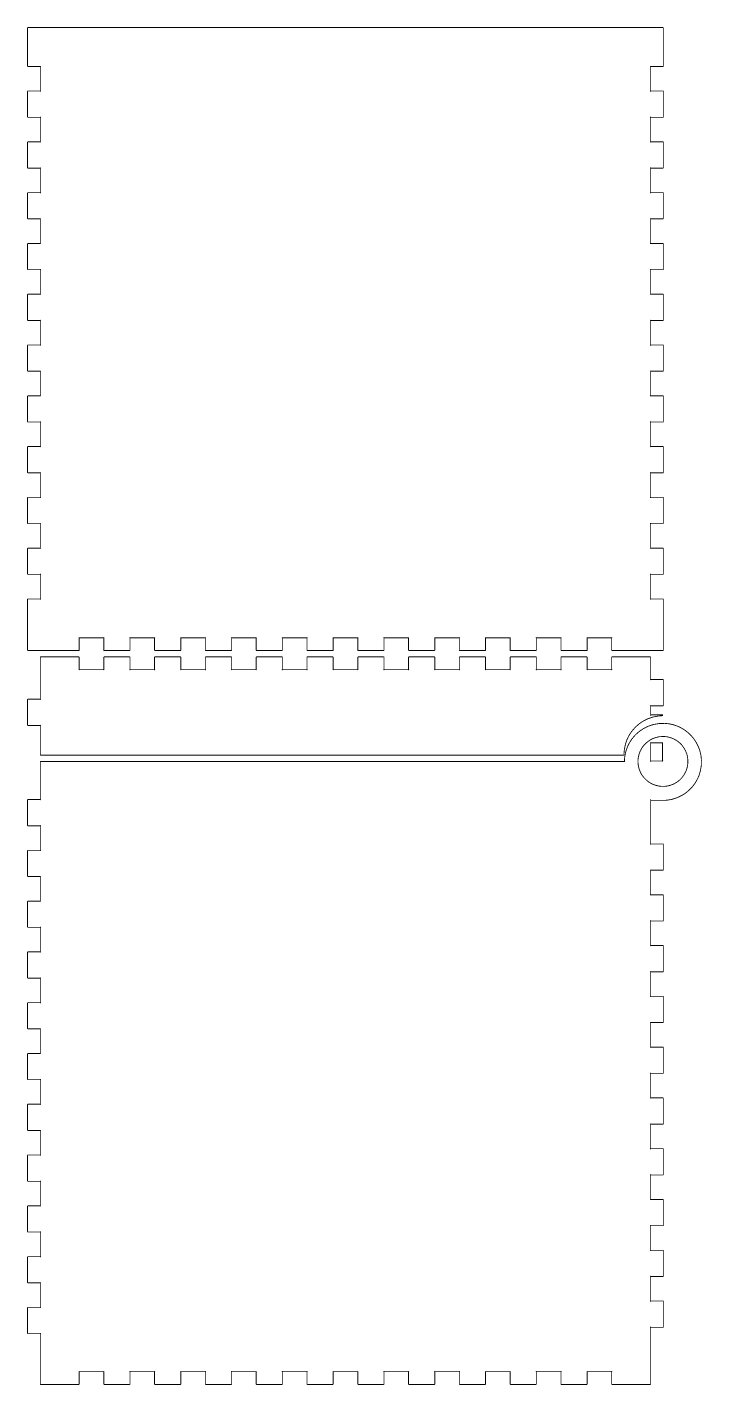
# Model space of a CAD drawing. Extents: x 10 to 178, y 10 to 1017.
# Drawn here: x 18.7 to 178.1, y 195 to 515.8 of the extents above; entities that cross this region are included whole.
import ezdxf

# ---------------------------------------------------------------- set-up
doc = ezdxf.new("R2010")
doc.units = 0
doc.layers.get('0').update_dxf_attribs({"linetype": 'CONTINUOUS'})

msp = doc.modelspace()

# ---------------------------------------------------------------- linework, layer by layer
at = {"color": 0, "const_width": 0.2}
for points in [[(21.9246, 368.501), (30.9246, 368.501), (30.9411, 368.501), (30.9948, 368.529), (31.0251, 368.582), (31.0251, 368.6), (31.0251, 371.5), (31.0251, 371.51), (31.01, 371.542), (30.9866, 371.539), (30.9824, 371.514), (31.0141, 371.5), (31.0251, 371.5), (36.8254, 371.5), (36.8349, 371.5), (36.8667, 371.514), (36.8625, 371.539), (36.8392, 371.542), (36.8254, 371.51), (36.8254, 371.5), (36.8254, 368.6), (36.8254, 368.582), (36.8543, 368.529), (36.908, 368.501), (36.926, 368.501), (42.926, 368.501), (42.9426, 368.501), (42.9962, 368.529), (43.0251, 368.582), (43.0251, 368.6), (43.0251, 371.5), (43.0251, 371.51), (43.01, 371.542), (42.9877, 371.539), (42.9824, 371.514), (43.0142, 371.5), (43.0251, 371.5), (48.8251, 371.5), (48.835, 371.5), (48.8668, 371.514), (48.8625, 371.539), (48.8389, 371.542), (48.8251, 371.51), (48.8251, 371.5), (48.8251, 368.6), (48.8251, 368.582), (48.8541, 368.529), (48.9066, 368.501), (48.9246, 368.501), (54.9243, 368.501), (54.9409, 368.501), (54.9949, 368.529), (55.0252, 368.582), (55.0252, 368.6), (55.0252, 371.5), (55.0252, 371.51), (55.0101, 371.542), (54.9864, 371.539), (54.9822, 371.514), (55.0139, 371.5), (55.0252, 371.5), (60.8252, 371.5), (60.8348, 371.5), (60.8665, 371.514), (60.8623, 371.539), (60.839, 371.542), (60.8252, 371.51), (60.8252, 371.5), (60.8252, 368.6), (60.8252, 368.582), (60.8542, 368.529), (60.9064, 368.501), (60.9244, 368.501), (66.9258, 368.501), (66.9424, 368.501), (66.996, 368.529), (67.025, 368.582), (67.025, 368.6), (67.025, 371.5), (67.025, 371.51), (67.0098, 371.542), (66.9879, 371.539), (66.9823, 371.514), (67.014, 371.5), (67.025, 371.5), (72.8253, 371.5), (72.8349, 371.5), (72.8666, 371.514), (72.8624, 371.539), (72.8391, 371.542), (72.8253, 371.51), (72.8253, 371.5), (72.8253, 368.6), (72.8253, 368.582), (72.8543, 368.529), (72.9079, 368.501), (72.9259, 368.501), (78.9259, 368.501), (78.9421, 368.501), (78.9961, 368.529), (79.025, 368.582), (79.025, 368.6), (79.025, 371.5), (79.025, 371.51), (79.0099, 371.542), (78.9876, 371.539), (78.9824, 371.514), (79.0141, 371.5), (79.025, 371.5), (84.8251, 371.5), (84.8349, 371.5), (84.8663, 371.514), (84.8625, 371.539), (84.8388, 371.542), (84.8251, 371.51), (84.8251, 371.5), (84.8251, 368.6), (84.8251, 368.582), (84.854, 368.529), (84.908, 368.501), (84.9256, 368.501), (90.9257, 368.501), (90.9422, 368.501), (90.9959, 368.529), (91.0248, 368.582), (91.0248, 368.6), (91.0248, 371.5), (91.0248, 371.51), (91.0096, 371.542), (90.9877, 371.539), (90.9821, 371.514), (91.0138, 371.5), (91.0248, 371.5), (96.8252, 371.5), (96.8347, 371.5), (96.8664, 371.514), (96.8622, 371.539), (96.8389, 371.542), (96.8252, 371.51), (96.8252, 371.5), (96.8252, 368.6), (96.8252, 368.582), (96.8541, 368.529), (96.9063, 368.501), (96.9243, 368.501), (102.926, 368.501), (102.942, 368.501), (102.996, 368.529), (103.025, 368.582), (103.025, 368.6), (103.025, 371.5), (103.025, 371.51), (103.01, 371.542), (102.988, 371.539), (102.982, 371.514), (103.014, 371.5), (103.025, 371.5), (108.825, 371.5), (108.835, 371.5), (108.867, 371.514), (108.862, 371.539), (108.839, 371.542), (108.825, 371.51), (108.825, 371.5), (108.825, 368.6), (108.825, 368.582), (108.854, 368.529), (108.908, 368.501), (108.926, 368.501), (114.925, 368.501), (114.942, 368.501), (114.996, 368.529), (115.025, 368.582), (115.025, 368.6), (115.025, 371.5), (115.025, 371.51), (115.01, 371.542), (114.988, 371.539), (114.982, 371.514), (115.014, 371.5), (115.025, 371.5), (120.825, 371.5), (120.835, 371.5), (120.866, 371.514), (120.862, 371.539), (120.839, 371.542), (120.825, 371.51), (120.825, 371.5), (120.825, 368.6), (120.825, 368.582), (120.854, 368.529), (120.908, 368.501), (120.926, 368.501), (126.926, 368.501), (126.942, 368.501), (126.996, 368.529), (127.025, 368.582), (127.025, 368.6), (127.025, 371.5), (127.025, 371.51), (127.01, 371.542), (126.988, 371.539), (126.982, 371.514), (127.014, 371.5), (127.025, 371.5), (132.825, 371.5), (132.835, 371.5), (132.866, 371.514), (132.862, 371.539), (132.839, 371.542), (132.825, 371.51), (132.825, 371.5), (132.825, 368.6), (132.825, 368.582), (132.854, 368.529), (132.908, 368.501), (132.926, 368.501), (138.926, 368.501), (138.942, 368.501), (138.996, 368.529), (139.025, 368.582), (139.025, 368.6), (139.025, 371.5), (139.025, 371.51), (139.01, 371.542), (138.987, 371.539), (138.982, 371.514), (139.014, 371.5), (139.025, 371.5), (144.825, 371.5), (144.835, 371.5), (144.866, 371.514), (144.862, 371.539), (144.839, 371.542), (144.825, 371.51), (144.825, 371.5), (144.825, 368.6), (144.825, 368.582), (144.854, 368.529), (144.908, 368.501), (144.926, 368.501), (150.925, 368.501), (150.942, 368.501), (150.996, 368.529), (151.025, 368.582), (151.025, 368.6), (151.025, 371.5), (151.025, 371.51), (151.01, 371.542), (150.987, 371.539), (150.982, 371.514), (151.014, 371.5), (151.025, 371.5), (156.825, 371.5), (156.834, 371.5), (156.866, 371.514), (156.862, 371.539), (156.839, 371.542), (156.825, 371.51), (156.825, 371.5), (156.825, 368.6), (156.825, 368.582), (156.854, 368.529), (156.907, 368.501), (156.925, 368.501), (165.925, 368.501), (168.926, 368.501), (168.942, 368.501), (168.996, 368.529), (169.025, 368.582), (169.025, 368.6), (169.025, 371.602), (169.025, 380.601), (169.025, 380.619), (168.996, 380.672), (168.942, 380.7), (168.926, 380.7), (166.025, 380.7), (166.014, 380.7), (165.982, 380.686), (165.988, 380.661), (166.009, 380.658), (166.025, 380.69), (166.025, 380.7), (166.025, 386.5), (166.025, 386.51), (166.009, 386.542), (165.988, 386.539), (165.982, 386.514), (166.014, 386.5), (166.025, 386.5), (168.926, 386.5), (168.942, 386.5), (168.996, 386.532), (169.025, 386.584), (169.025, 386.602), (169.025, 392.599), (169.025, 392.617), (168.996, 392.67), (168.942, 392.698), (168.926, 392.698), (166.025, 392.698), (166.014, 392.698), (165.982, 392.688), (165.988, 392.663), (166.009, 392.659), (166.025, 392.691), (166.025, 392.698), (166.025, 398.501), (166.025, 398.512), (166.009, 398.544), (165.988, 398.537), (165.982, 398.515), (166.014, 398.501), (166.025, 398.501), (168.926, 398.501), (168.942, 398.501), (168.996, 398.53), (169.025, 398.582), (169.025, 398.6), (169.025, 404.601), (169.025, 404.618), (168.996, 404.671), (168.942, 404.7), (168.926, 404.7), (166.025, 404.7), (166.014, 404.7), (165.982, 404.686), (165.988, 404.661), (166.009, 404.657), (166.025, 404.689), (166.025, 404.7), (166.025, 410.499), (166.025, 410.51), (166.009, 410.542), (165.988, 410.538), (165.982, 410.513), (166.014, 410.499), (166.025, 410.499), (168.926, 410.499), (168.942, 410.499), (168.996, 410.531), (169.025, 410.584), (169.025, 410.602), (169.025, 416.599), (169.025, 416.616), (168.996, 416.669), (168.942, 416.701), (168.926, 416.701), (166.025, 416.701), (166.014, 416.701), (165.982, 416.687), (165.988, 416.662), (166.009, 416.659), (166.025, 416.691), (166.025, 416.701), (166.025, 422.501), (166.025, 422.511), (166.009, 422.543), (165.988, 422.54), (165.982, 422.515), (166.014, 422.501), (166.025, 422.501), (168.926, 422.501), (168.942, 422.501), (168.996, 422.529), (169.025, 422.585), (169.025, 422.6), (169.025, 428.6), (169.025, 428.618), (168.996, 428.671), (168.942, 428.699), (168.926, 428.699), (166.025, 428.699), (166.014, 428.699), (165.982, 428.689), (165.988, 428.664), (166.009, 428.66), (166.025, 428.692), (166.025, 428.699), (166.025, 434.499), (166.025, 434.509), (166.009, 434.541), (165.988, 434.538), (165.982, 434.516), (166.014, 434.499), (166.025, 434.499), (168.926, 434.499), (168.942, 434.499), (168.996, 434.53), (169.025, 434.583), (169.025, 434.601), (169.025, 440.602), (169.025, 440.619), (168.996, 440.669), (168.942, 440.701), (168.926, 440.701), (166.025, 440.701), (166.014, 440.701), (165.982, 440.686), (165.988, 440.662), (166.009, 440.658), (166.025, 440.69), (166.025, 440.701), (166.025, 446.5), (166.025, 446.511), (166.009, 446.543), (165.988, 446.539), (165.982, 446.514), (166.014, 446.5), (166.025, 446.5), (168.926, 446.5), (168.942, 446.5), (168.996, 446.528), (169.025, 446.585), (169.025, 446.599), (169.025, 452.6), (169.025, 452.617), (168.996, 452.67), (168.942, 452.699), (168.926, 452.699), (166.025, 452.699), (166.014, 452.699), (165.982, 452.684), (165.988, 452.663), (166.009, 452.66), (166.025, 452.688), (166.025, 452.699), (166.025, 458.498), (166.025, 458.509), (166.009, 458.541), (165.988, 458.537), (165.982, 458.516), (166.014, 458.498), (166.025, 458.498), (168.926, 458.498), (168.942, 458.498), (168.996, 458.53), (169.025, 458.583), (169.025, 458.601), (169.025, 464.601), (169.025, 464.619), (168.996, 464.672), (168.942, 464.7), (168.926, 464.7), (166.025, 464.7), (166.014, 464.7), (165.982, 464.686), (165.988, 464.665), (166.009, 464.658), (166.025, 464.689), (166.025, 464.7), (166.025, 470.5), (166.025, 470.51), (166.009, 470.542), (165.988, 470.539), (165.982, 470.514), (166.014, 470.5), (166.025, 470.5), (168.926, 470.5), (168.942, 470.5), (168.996, 470.531), (169.025, 470.584), (169.025, 470.598), (169.025, 476.599), (169.025, 476.617), (168.996, 476.673), (168.942, 476.702), (168.926, 476.702), (166.025, 476.702), (166.014, 476.702), (165.982, 476.687), (165.988, 476.663), (166.009, 476.659), (166.025, 476.691), (166.025, 476.702), (166.025, 482.501), (166.025, 482.512), (166.009, 482.544), (165.988, 482.536), (165.982, 482.515), (166.014, 482.501), (166.025, 482.501), (168.926, 482.501), (168.942, 482.501), (168.996, 482.529), (169.025, 482.582), (169.025, 482.6), (169.025, 488.601), (169.025, 488.618), (168.996, 488.671), (168.942, 488.7), (168.926, 488.7), (166.025, 488.7), (166.014, 488.7), (165.982, 488.685), (165.988, 488.661), (166.009, 488.657), (166.025, 488.689), (166.025, 488.7), (166.025, 494.499), (166.025, 494.51), (166.009, 494.542), (165.988, 494.538), (165.982, 494.513), (166.014, 494.499), (166.025, 494.499), (168.926, 494.499), (168.942, 494.499), (168.996, 494.531), (169.025, 494.584), (169.025, 494.602), (169.025, 500.599), (169.025, 500.616), (168.996, 500.673), (168.942, 500.701), (168.926, 500.701), (166.025, 500.701), (166.014, 500.701), (165.982, 500.687), (165.988, 500.662), (166.009, 500.659), (166.025, 500.69), (166.025, 500.701), (166.025, 506.501), (166.025, 506.511), (166.009, 506.543), (165.988, 506.539), (165.982, 506.515), (166.014, 506.501), (166.025, 506.501), (168.926, 506.501), (168.942, 506.501), (168.996, 506.529), (169.025, 506.582), (169.025, 506.599), (169.025, 515.599), (169.025, 515.616), (168.996, 515.673), (168.942, 515.701), (168.926, 515.701), (165.925, 515.701), (21.9246, 515.701), (18.9246, 515.701), (18.9067, 515.701), (18.8543, 515.673), (18.8254, 515.616), (18.8254, 515.599), (18.8254, 506.599), (18.8254, 506.582), (18.8543, 506.529), (18.9067, 506.501), (18.9246, 506.501), (21.8254, 506.501), (21.835, 506.501), (21.8667, 506.515), (21.8626, 506.539), (21.8392, 506.543), (21.8254, 506.511), (21.8254, 506.501), (21.8254, 500.701), (21.8254, 500.69), (21.8392, 500.659), (21.8626, 500.662), (21.8667, 500.687), (21.835, 500.701), (21.8254, 500.701), (18.9246, 500.701), (18.9067, 500.701), (18.8543, 500.673), (18.8254, 500.616), (18.8254, 500.599), (18.8254, 494.602), (18.8254, 494.584), (18.8543, 494.531), (18.9067, 494.499), (18.9246, 494.499), (21.8254, 494.499), (21.835, 494.499), (21.8667, 494.513), (21.8626, 494.538), (21.8392, 494.542), (21.8254, 494.51), (21.8254, 494.499), (21.8254, 488.7), (21.8254, 488.689), (21.8392, 488.657), (21.8626, 488.661), (21.8667, 488.685), (21.835, 488.7), (21.8254, 488.7), (18.9246, 488.7), (18.9067, 488.7), (18.8543, 488.671), (18.8254, 488.618), (18.8254, 488.601), (18.8254, 482.6), (18.8254, 482.582), (18.8543, 482.529), (18.9067, 482.501), (18.9246, 482.501), (21.8254, 482.501), (21.835, 482.501), (21.8667, 482.515), (21.8626, 482.536), (21.8392, 482.544), (21.8254, 482.512), (21.8254, 482.501), (21.8254, 476.702), (21.8254, 476.691), (21.8392, 476.659), (21.8626, 476.663), (21.8667, 476.687), (21.835, 476.702), (21.8254, 476.702), (18.9246, 476.702), (18.9067, 476.702), (18.8543, 476.673), (18.8254, 476.617), (18.8254, 476.599), (18.8254, 470.598), (18.8254, 470.584), (18.8543, 470.531), (18.9067, 470.5), (18.9246, 470.5), (21.8254, 470.5), (21.835, 470.5), (21.8667, 470.514), (21.8626, 470.539), (21.8392, 470.542), (21.8254, 470.51), (21.8254, 470.5), (21.8254, 464.7), (21.8254, 464.689), (21.8392, 464.658), (21.8626, 464.665), (21.8667, 464.686), (21.835, 464.7), (21.8254, 464.7), (18.9246, 464.7), (18.9067, 464.7), (18.8543, 464.672), (18.8254, 464.619), (18.8254, 464.601), (18.8254, 458.601), (18.8254, 458.583), (18.8543, 458.53), (18.9067, 458.498), (18.9246, 458.498), (21.8254, 458.498), (21.835, 458.498), (21.8667, 458.516), (21.8626, 458.537), (21.8392, 458.541), (21.8254, 458.509), (21.8254, 458.498), (21.8254, 452.699), (21.8254, 452.688), (21.8392, 452.66), (21.8626, 452.663), (21.8667, 452.684), (21.835, 452.699), (21.8254, 452.699), (18.9246, 452.699), (18.9067, 452.699), (18.8543, 452.67), (18.8254, 452.617), (18.8254, 452.6), (18.8254, 446.599), (18.8254, 446.585), (18.8543, 446.528), (18.9067, 446.5), (18.9246, 446.5), (21.8254, 446.5), (21.835, 446.5), (21.8667, 446.514), (21.8626, 446.539), (21.8392, 446.543), (21.8254, 446.511), (21.8254, 446.5), (21.8254, 440.701), (21.8254, 440.69), (21.8392, 440.658), (21.8626, 440.662), (21.8667, 440.686), (21.835, 440.701), (21.8254, 440.701), (18.9246, 440.701), (18.9067, 440.701), (18.8543, 440.669), (18.8254, 440.619), (18.8254, 440.602), (18.8254, 434.601), (18.8254, 434.583), (18.8543, 434.53), (18.9067, 434.499), (18.9246, 434.499), (21.8254, 434.499), (21.835, 434.499), (21.8667, 434.516), (21.8626, 434.538), (21.8392, 434.541), (21.8254, 434.509), (21.8254, 434.499), (21.8254, 428.699), (21.8254, 428.692), (21.8392, 428.66), (21.8626, 428.664), (21.8667, 428.689), (21.835, 428.699), (21.8254, 428.699), (18.9246, 428.699), (18.9067, 428.699), (18.8543, 428.671), (18.8254, 428.618), (18.8254, 428.6), (18.8254, 422.6), (18.8254, 422.585), (18.8543, 422.529), (18.9067, 422.501), (18.9246, 422.501), (21.8254, 422.501), (21.835, 422.501), (21.8667, 422.515), (21.8626, 422.54), (21.8392, 422.543), (21.8254, 422.511), (21.8254, 422.501), (21.8254, 416.701), (21.8254, 416.691), (21.8392, 416.659), (21.8626, 416.662), (21.8667, 416.687), (21.835, 416.701), (21.8254, 416.701), (18.9246, 416.701), (18.9067, 416.701), (18.8543, 416.669), (18.8254, 416.616), (18.8254, 416.599), (18.8254, 410.602), (18.8254, 410.584), (18.8543, 410.531), (18.9067, 410.499), (18.9246, 410.499), (21.8254, 410.499), (21.835, 410.499), (21.8667, 410.513), (21.8626, 410.538), (21.8392, 410.542), (21.8254, 410.51), (21.8254, 410.499), (21.8254, 404.7), (21.8254, 404.689), (21.8392, 404.657), (21.8626, 404.661), (21.8667, 404.686), (21.835, 404.7), (21.8254, 404.7), (18.9246, 404.7), (18.9067, 404.7), (18.8543, 404.671), (18.8254, 404.618), (18.8254, 404.601), (18.8254, 398.6), (18.8254, 398.582), (18.8543, 398.53), (18.9067, 398.501), (18.9246, 398.501), (21.8254, 398.501), (21.835, 398.501), (21.8667, 398.515), (21.8626, 398.537), (21.8392, 398.544), (21.8254, 398.512), (21.8254, 398.501), (21.8254, 392.698), (21.8254, 392.691), (21.8392, 392.659), (21.8626, 392.663), (21.8667, 392.688), (21.835, 392.698), (21.8254, 392.698), (18.9246, 392.698), (18.9067, 392.698), (18.8543, 392.67), (18.8254, 392.617), (18.8254, 392.599), (18.8254, 386.602), (18.8254, 386.584), (18.8543, 386.532), (18.9067, 386.5), (18.9246, 386.5), (21.8254, 386.5), (21.835, 386.5), (21.8667, 386.514), (21.8626, 386.539), (21.8392, 386.542), (21.8254, 386.51), (21.8254, 386.5), (21.8254, 380.7), (21.8254, 380.69), (21.8392, 380.658), (21.8626, 380.661), (21.8667, 380.686), (21.835, 380.7), (21.8254, 380.7), (18.9246, 380.7), (18.9067, 380.7), (18.8543, 380.672), (18.8254, 380.619), (18.8254, 380.601), (18.8254, 371.602), (18.8254, 368.6), (18.8254, 368.582), (18.8543, 368.529), (18.9067, 368.501), (18.9246, 368.501), (21.9246, 368.501)], [(21.9246, 343.8), (159.625, 343.8), (159.641, 343.8), (159.695, 343.83), (159.726, 343.884), (159.726, 343.9), (159.726, 344.202), (159.804, 345.103), (160.038, 346.282), (160.424, 347.419), (160.807, 348.24), (160.958, 348.5), (161.108, 348.761), (161.627, 349.504), (162.42, 350.406), (163.322, 351.198), (164.065, 351.718), (164.326, 351.867), (164.586, 352.017), (165.406, 352.402), (166.544, 352.788), (167.721, 353.021), (168.624, 353.099), (168.926, 353.099), (168.912, 353.099), (168.877, 353.113), (168.874, 353.113), (168.87, 353.116), (168.84, 353.148), (168.839, 353.148), (168.836, 353.155), (168.825, 353.187), (168.825, 353.201), (168.825, 353.212), (168.836, 353.247), (168.839, 353.251), (168.84, 353.254), (168.87, 353.286), (168.874, 353.286), (168.877, 353.289), (168.913, 353.3), (168.926, 353.3), (165.925, 353.3), (165.938, 353.3), (165.971, 353.289), (165.975, 353.286), (165.978, 353.286), (166.009, 353.254), (166.012, 353.251), (166.014, 353.247), (166.025, 353.212), (166.025, 353.201), (166.025, 353.187), (166.014, 353.155), (166.012, 353.148), (166.009, 353.148), (165.978, 353.116), (165.975, 353.113), (165.971, 353.113), (165.936, 353.099), (165.925, 353.099), (165.942, 353.099), (165.996, 353.131), (166.025, 353.183), (166.025, 353.201), (166.025, 355.448), (166.025, 355.462), (166.009, 355.494), (165.988, 355.487), (165.982, 355.466), (166.014, 355.448), (166.025, 355.448), (168.926, 355.448), (168.942, 355.448), (168.996, 355.48), (169.025, 355.533), (169.025, 355.551), (169.025, 361.551), (169.025, 361.569), (168.996, 361.622), (168.942, 361.65), (168.926, 361.65), (166.025, 361.65), (166.014, 361.65), (165.982, 361.636), (165.988, 361.611), (166.009, 361.608), (166.025, 361.64), (166.025, 361.65), (166.025, 363.901), (166.025, 366.899), (166.025, 366.917), (165.996, 366.97), (165.942, 367.002), (165.925, 367.002), (156.925, 367.002), (156.907, 367.002), (156.854, 366.97), (156.825, 366.917), (156.825, 366.899), (156.825, 364), (156.825, 363.993), (156.839, 363.961), (156.862, 363.964), (156.866, 363.986), (156.834, 364), (156.825, 364), (151.025, 364), (151.014, 364), (150.982, 363.986), (150.987, 363.964), (151.01, 363.961), (151.025, 363.993), (151.025, 364), (151.025, 366.899), (151.025, 366.917), (150.996, 366.97), (150.942, 367.002), (150.925, 367.002), (144.926, 367.002), (144.908, 367.002), (144.854, 366.97), (144.825, 366.917), (144.825, 366.899), (144.825, 364), (144.825, 363.993), (144.839, 363.961), (144.862, 363.964), (144.866, 363.986), (144.835, 364), (144.825, 364), (139.025, 364), (139.014, 364), (138.982, 363.986), (138.987, 363.964), (139.01, 363.961), (139.025, 363.993), (139.025, 364), (139.025, 366.899), (139.025, 366.917), (138.996, 366.97), (138.942, 367.002), (138.926, 367.002), (132.926, 367.002), (132.908, 367.002), (132.854, 366.97), (132.825, 366.917), (132.825, 366.899), (132.825, 364), (132.825, 363.993), (132.839, 363.961), (132.862, 363.964), (132.866, 363.986), (132.835, 364), (132.825, 364), (127.025, 364), (127.014, 364), (126.982, 363.986), (126.988, 363.964), (127.01, 363.961), (127.025, 363.993), (127.025, 364), (127.025, 366.899), (127.025, 366.917), (126.996, 366.97), (126.942, 367.002), (126.926, 367.002), (120.926, 367.002), (120.908, 367.002), (120.854, 366.97), (120.825, 366.917), (120.825, 366.899), (120.825, 364), (120.825, 363.993), (120.839, 363.961), (120.862, 363.964), (120.866, 363.986), (120.835, 364), (120.825, 364), (115.025, 364), (115.014, 364), (114.982, 363.986), (114.988, 363.964), (115.01, 363.961), (115.025, 363.993), (115.025, 364), (115.025, 366.899), (115.025, 366.917), (114.996, 366.97), (114.942, 367.002), (114.925, 367.002), (108.926, 367.002), (108.908, 367.002), (108.854, 366.97), (108.825, 366.917), (108.825, 366.899), (108.825, 364), (108.825, 363.993), (108.839, 363.961), (108.862, 363.964), (108.867, 363.986), (108.835, 364), (108.825, 364), (103.025, 364), (103.014, 364), (102.982, 363.986), (102.988, 363.964), (103.01, 363.961), (103.025, 363.993), (103.025, 364), (103.025, 366.899), (103.025, 366.917), (102.996, 366.97), (102.942, 367.002), (102.926, 367.002), (96.9243, 367.002), (96.9063, 367.002), (96.8541, 366.97), (96.8252, 366.917), (96.8252, 366.899), (96.8252, 364), (96.8252, 363.993), (96.8389, 363.961), (96.8622, 363.964), (96.8664, 363.986), (96.8347, 364), (96.8252, 364), (91.0248, 364), (91.0138, 364), (90.9821, 363.986), (90.9877, 363.964), (91.0096, 363.961), (91.0248, 363.993), (91.0248, 364), (91.0248, 366.899), (91.0248, 366.917), (90.9959, 366.97), (90.9422, 367.002), (90.9257, 367.002), (84.9256, 367.002), (84.908, 367.002), (84.854, 366.97), (84.8251, 366.917), (84.8251, 366.899), (84.8251, 364), (84.8251, 363.993), (84.8388, 363.961), (84.8625, 363.964), (84.8663, 363.986), (84.8349, 364), (84.8251, 364), (79.025, 364), (79.0141, 364), (78.9824, 363.986), (78.9876, 363.964), (79.0099, 363.961), (79.025, 363.993), (79.025, 364), (79.025, 366.899), (79.025, 366.917), (78.9961, 366.97), (78.9421, 367.002), (78.9259, 367.002), (72.9259, 367.002), (72.9079, 367.002), (72.8543, 366.97), (72.8253, 366.917), (72.8253, 366.899), (72.8253, 364), (72.8253, 363.993), (72.8391, 363.961), (72.8624, 363.964), (72.8666, 363.986), (72.8349, 364), (72.8253, 364), (67.025, 364), (67.014, 364), (66.9823, 363.986), (66.9879, 363.964), (67.0098, 363.961), (67.025, 363.993), (67.025, 364), (67.025, 366.899), (67.025, 366.917), (66.996, 366.97), (66.9424, 367.002), (66.9258, 367.002), (60.9244, 367.002), (60.9064, 367.002), (60.8542, 366.97), (60.8252, 366.917), (60.8252, 366.899), (60.8252, 364), (60.8252, 363.993), (60.839, 363.961), (60.8623, 363.964), (60.8665, 363.986), (60.8348, 364), (60.8252, 364), (55.0252, 364), (55.0139, 364), (54.9822, 363.986), (54.9864, 363.964), (55.0101, 363.961), (55.0252, 363.993), (55.0252, 364), (55.0252, 366.899), (55.0252, 366.917), (54.9949, 366.97), (54.9409, 367.002), (54.9243, 367.002), (48.9246, 367.002), (48.9066, 367.002), (48.8541, 366.97), (48.8251, 366.917), (48.8251, 366.899), (48.8251, 364), (48.8251, 363.993), (48.8389, 363.961), (48.8625, 363.964), (48.8668, 363.986), (48.835, 364), (48.8251, 364), (43.0251, 364), (43.0142, 364), (42.9824, 363.986), (42.9877, 363.964), (43.01, 363.961), (43.0251, 363.993), (43.0251, 364), (43.0251, 366.899), (43.0251, 366.917), (42.9962, 366.97), (42.9426, 367.002), (42.926, 367.002), (36.926, 367.002), (36.908, 367.002), (36.8543, 366.97), (36.8254, 366.917), (36.8254, 366.899), (36.8254, 364), (36.8254, 363.993), (36.8392, 363.961), (36.8625, 363.964), (36.8667, 363.986), (36.8349, 364), (36.8254, 364), (31.0251, 364), (31.0141, 364), (30.9824, 363.986), (30.9866, 363.964), (31.01, 363.961), (31.0251, 363.993), (31.0251, 364), (31.0251, 366.899), (31.0251, 366.917), (30.9948, 366.97), (30.9411, 367.002), (30.9246, 367.002), (21.9246, 367.002), (21.9067, 367.002), (21.8543, 366.97), (21.8254, 366.917), (21.8254, 366.899), (21.8254, 363.901), (21.8254, 357.001), (21.8254, 356.99), (21.8392, 356.958), (21.8626, 356.962), (21.8667, 356.986), (21.835, 357.001), (21.8254, 357.001), (18.9246, 357.001), (18.9067, 357.001), (18.8543, 356.972), (18.8254, 356.916), (18.8254, 356.898), (18.8254, 350.9), (18.8254, 350.883), (18.8543, 350.829), (18.9067, 350.8), (18.9246, 350.8), (21.8254, 350.8), (21.835, 350.8), (21.8667, 350.816), (21.8626, 350.838), (21.8392, 350.843), (21.8254, 350.811), (21.8254, 350.8), (21.8254, 343.9), (21.8254, 343.884), (21.8543, 343.83), (21.9067, 343.8), (21.9246, 343.8)], [(21.9246, 195.1), (30.9246, 195.1), (30.9411, 195.1), (30.9948, 195.13), (31.0251, 195.184), (31.0251, 195.2), (31.0251, 198.1), (31.0251, 198.111), (31.01, 198.143), (30.9866, 198.138), (30.9824, 198.115), (31.0141, 198.1), (31.0251, 198.1), (36.8254, 198.1), (36.8349, 198.1), (36.8667, 198.115), (36.8625, 198.138), (36.8392, 198.143), (36.8254, 198.111), (36.8254, 198.1), (36.8254, 195.2), (36.8254, 195.184), (36.8543, 195.13), (36.908, 195.1), (36.926, 195.1), (42.926, 195.1), (42.9426, 195.1), (42.9962, 195.13), (43.0251, 195.184), (43.0251, 195.2), (43.0251, 198.1), (43.0251, 198.111), (43.01, 198.143), (42.9877, 198.138), (42.9824, 198.115), (43.0142, 198.1), (43.0251, 198.1), (48.8251, 198.1), (48.835, 198.1), (48.8668, 198.115), (48.8625, 198.138), (48.8389, 198.143), (48.8251, 198.111), (48.8251, 198.1), (48.8251, 195.2), (48.8251, 195.184), (48.8541, 195.13), (48.9066, 195.1), (48.9246, 195.1), (54.9243, 195.1), (54.9409, 195.1), (54.9949, 195.13), (55.0252, 195.184), (55.0252, 195.2), (55.0252, 198.1), (55.0252, 198.111), (55.0101, 198.143), (54.9864, 198.138), (54.9822, 198.115), (55.0139, 198.1), (55.0252, 198.1), (60.8252, 198.1), (60.8348, 198.1), (60.8665, 198.115), (60.8623, 198.138), (60.839, 198.143), (60.8252, 198.111), (60.8252, 198.1), (60.8252, 195.2), (60.8252, 195.184), (60.8542, 195.13), (60.9064, 195.1), (60.9244, 195.1), (66.9258, 195.1), (66.9424, 195.1), (66.996, 195.13), (67.025, 195.184), (67.025, 195.2), (67.025, 198.1), (67.025, 198.111), (67.0098, 198.143), (66.9879, 198.138), (66.9823, 198.115), (67.014, 198.1), (67.025, 198.1), (72.8253, 198.1), (72.8349, 198.1), (72.8666, 198.115), (72.8624, 198.138), (72.8391, 198.143), (72.8253, 198.111), (72.8253, 198.1), (72.8253, 195.2), (72.8253, 195.184), (72.8543, 195.13), (72.9079, 195.1), (72.9259, 195.1), (78.9259, 195.1), (78.9421, 195.1), (78.9961, 195.13), (79.025, 195.184), (79.025, 195.2), (79.025, 198.1), (79.025, 198.111), (79.0099, 198.143), (78.9876, 198.138), (78.9824, 198.115), (79.0141, 198.1), (79.025, 198.1), (84.8251, 198.1), (84.8349, 198.1), (84.8663, 198.115), (84.8625, 198.138), (84.8388, 198.143), (84.8251, 198.111), (84.8251, 198.1), (84.8251, 195.2), (84.8251, 195.184), (84.854, 195.13), (84.908, 195.1), (84.9256, 195.1), (90.9257, 195.1), (90.9422, 195.1), (90.9959, 195.13), (91.0248, 195.184), (91.0248, 195.2), (91.0248, 198.1), (91.0248, 198.111), (91.0096, 198.143), (90.9877, 198.138), (90.9821, 198.115), (91.0138, 198.1), (91.0248, 198.1), (96.8252, 198.1), (96.8347, 198.1), (96.8664, 198.115), (96.8622, 198.138), (96.8389, 198.143), (96.8252, 198.111), (96.8252, 198.1), (96.8252, 195.2), (96.8252, 195.184), (96.8541, 195.13), (96.9063, 195.1), (96.9243, 195.1), (102.926, 195.1), (102.942, 195.1), (102.996, 195.13), (103.025, 195.184), (103.025, 195.2), (103.025, 198.1), (103.025, 198.111), (103.01, 198.143), (102.988, 198.138), (102.982, 198.115), (103.014, 198.1), (103.025, 198.1), (108.825, 198.1), (108.835, 198.1), (108.867, 198.115), (108.862, 198.138), (108.839, 198.143), (108.825, 198.111), (108.825, 198.1), (108.825, 195.2), (108.825, 195.184), (108.854, 195.13), (108.908, 195.1), (108.926, 195.1), (114.925, 195.1), (114.942, 195.1), (114.996, 195.13), (115.025, 195.184), (115.025, 195.2), (115.025, 198.1), (115.025, 198.111), (115.01, 198.143), (114.988, 198.138), (114.982, 198.115), (115.014, 198.1), (115.025, 198.1), (120.825, 198.1), (120.835, 198.1), (120.866, 198.115), (120.862, 198.138), (120.839, 198.143), (120.825, 198.111), (120.825, 198.1), (120.825, 195.2), (120.825, 195.184), (120.854, 195.13), (120.908, 195.1), (120.926, 195.1), (126.926, 195.1), (126.942, 195.1), (126.996, 195.13), (127.025, 195.184), (127.025, 195.2), (127.025, 198.1), (127.025, 198.111), (127.01, 198.143), (126.988, 198.138), (126.982, 198.115), (127.014, 198.1), (127.025, 198.1), (132.825, 198.1), (132.835, 198.1), (132.866, 198.115), (132.862, 198.138), (132.839, 198.143), (132.825, 198.111), (132.825, 198.1), (132.825, 195.2), (132.825, 195.184), (132.854, 195.13), (132.908, 195.1), (132.926, 195.1), (138.926, 195.1), (138.942, 195.1), (138.996, 195.13), (139.025, 195.184), (139.025, 195.2), (139.025, 198.1), (139.025, 198.111), (139.01, 198.143), (138.987, 198.138), (138.982, 198.115), (139.014, 198.1), (139.025, 198.1), (144.825, 198.1), (144.835, 198.1), (144.866, 198.115), (144.862, 198.138), (144.839, 198.143), (144.825, 198.111), (144.825, 198.1), (144.825, 195.2), (144.825, 195.184), (144.854, 195.13), (144.908, 195.1), (144.926, 195.1), (150.925, 195.1), (150.942, 195.1), (150.996, 195.13), (151.025, 195.184), (151.025, 195.2), (151.025, 198.1), (151.025, 198.111), (151.01, 198.143), (150.987, 198.138), (150.982, 198.115), (151.014, 198.1), (151.025, 198.1), (156.825, 198.1), (156.834, 198.1), (156.866, 198.115), (156.862, 198.138), (156.839, 198.143), (156.825, 198.111), (156.825, 198.1), (156.825, 195.2), (156.825, 195.184), (156.854, 195.13), (156.907, 195.1), (156.925, 195.1), (165.925, 195.1), (165.942, 195.1), (165.996, 195.13), (166.025, 195.184), (166.025, 195.2), (166.025, 198.2), (166.025, 208.601), (166.025, 208.612), (166.009, 208.643), (165.988, 208.638), (165.982, 208.616), (166.014, 208.601), (166.025, 208.601), (168.926, 208.601), (168.942, 208.601), (168.996, 208.63), (169.025, 208.683), (169.025, 208.7), (169.025, 214.7), (169.025, 214.717), (168.996, 214.771), (168.942, 214.8), (168.926, 214.8), (166.025, 214.8), (166.014, 214.8), (165.982, 214.787), (165.988, 214.763), (166.009, 214.759), (166.025, 214.791), (166.025, 214.8), (166.025, 220.6), (166.025, 220.611), (166.009, 220.643), (165.988, 220.638), (165.982, 220.616), (166.014, 220.6), (166.025, 220.6), (168.926, 220.6), (168.942, 220.6), (168.996, 220.629), (169.025, 220.683), (169.025, 220.7), (169.025, 226.7), (169.025, 226.718), (168.996, 226.771), (168.942, 226.8), (168.926, 226.8), (166.025, 226.8), (166.014, 226.8), (165.982, 226.786), (165.988, 226.763), (166.009, 226.759), (166.025, 226.791), (166.025, 226.8), (166.025, 232.601), (166.025, 232.611), (166.009, 232.643), (165.988, 232.638), (165.982, 232.616), (166.014, 232.601), (166.025, 232.601), (168.926, 232.601), (168.942, 232.601), (168.996, 232.629), (169.025, 232.683), (169.025, 232.7), (169.025, 238.7), (169.025, 238.718), (168.996, 238.771), (168.942, 238.8), (168.926, 238.8), (166.025, 238.8), (166.014, 238.8), (165.982, 238.786), (165.988, 238.763), (166.009, 238.759), (166.025, 238.791), (166.025, 238.8), (166.025, 244.6), (166.025, 244.612), (166.009, 244.643), (165.988, 244.638), (165.982, 244.615), (166.014, 244.6), (166.025, 244.6), (168.926, 244.6), (168.942, 244.6), (168.996, 244.63), (169.025, 244.683), (169.025, 244.7), (169.025, 250.7), (169.025, 250.717), (168.996, 250.771), (168.942, 250.8), (168.926, 250.8), (166.025, 250.8), (166.014, 250.8), (165.982, 250.787), (165.988, 250.763), (166.009, 250.759), (166.025, 250.79), (166.025, 250.8), (166.025, 256.6), (166.025, 256.611), (166.009, 256.643), (165.988, 256.638), (165.982, 256.615), (166.014, 256.6), (166.025, 256.6), (168.926, 256.6), (168.942, 256.6), (168.996, 256.629), (169.025, 256.683), (169.025, 256.699), (169.025, 262.699), (169.025, 262.717), (168.996, 262.771), (168.942, 262.8), (168.926, 262.8), (166.025, 262.8), (166.014, 262.8), (165.982, 262.786), (165.988, 262.763), (166.009, 262.759), (166.025, 262.791), (166.025, 262.8), (166.025, 268.6), (166.025, 268.611), (166.009, 268.643), (165.988, 268.637), (165.982, 268.616), (166.014, 268.6), (166.025, 268.6), (168.926, 268.6), (168.942, 268.6), (168.996, 268.629), (169.025, 268.683), (169.025, 268.7), (169.025, 274.7), (169.025, 274.718), (168.996, 274.771), (168.942, 274.8), (168.926, 274.8), (166.025, 274.8), (166.014, 274.8), (165.982, 274.786), (165.988, 274.763), (166.009, 274.759), (166.025, 274.791), (166.025, 274.8), (166.025, 280.6), (166.025, 280.611), (166.009, 280.643), (165.988, 280.638), (165.982, 280.615), (166.014, 280.6), (166.025, 280.6), (168.926, 280.6), (168.942, 280.6), (168.996, 280.629), (169.025, 280.683), (169.025, 280.7), (169.025, 286.699), (169.025, 286.717), (168.996, 286.771), (168.942, 286.8), (168.926, 286.8), (166.025, 286.8), (166.014, 286.8), (165.982, 286.786), (165.988, 286.763), (166.009, 286.759), (166.025, 286.79), (166.025, 286.8), (166.025, 292.6), (166.025, 292.611), (166.009, 292.643), (165.988, 292.637), (165.982, 292.615), (166.014, 292.6), (166.025, 292.6), (168.926, 292.6), (168.942, 292.6), (168.996, 292.629), (169.025, 292.683), (169.025, 292.699), (169.025, 298.699), (169.025, 298.717), (168.996, 298.771), (168.942, 298.8), (168.926, 298.8), (166.025, 298.8), (166.014, 298.8), (165.982, 298.786), (165.988, 298.763), (166.009, 298.759), (166.025, 298.79), (166.025, 298.8), (166.025, 304.6), (166.025, 304.611), (166.009, 304.643), (165.988, 304.639), (165.982, 304.615), (166.014, 304.6), (166.025, 304.6), (168.926, 304.6), (168.942, 304.6), (168.996, 304.631), (169.025, 304.684), (169.025, 304.701), (169.025, 310.7), (169.025, 310.717), (168.996, 310.771), (168.942, 310.8), (168.926, 310.8), (166.025, 310.8), (166.014, 310.8), (165.982, 310.786), (165.988, 310.763), (166.009, 310.759), (166.025, 310.79), (166.025, 310.8), (166.025, 316.6), (166.025, 316.611), (166.009, 316.643), (165.988, 316.637), (165.982, 316.615), (166.014, 316.6), (166.025, 316.6), (168.926, 316.6), (168.942, 316.6), (168.996, 316.629), (169.025, 316.683), (169.025, 316.699), (169.025, 322.699), (169.025, 322.717), (168.996, 322.771), (168.942, 322.8), (168.926, 322.8), (166.025, 322.8), (166.014, 322.8), (165.982, 322.786), (165.988, 322.763), (166.009, 322.759), (166.025, 322.79), (166.025, 322.8), (166.025, 333.2), (166.025, 333.218), (165.996, 333.27), (165.942, 333.299), (165.925, 333.299), (165.938, 333.299), (165.971, 333.29), (165.975, 333.287), (165.978, 333.285), (166.009, 333.254), (166.012, 333.25), (166.014, 333.247), (166.025, 333.212), (166.025, 333.2), (166.025, 333.188), (166.014, 333.155), (166.012, 333.15), (166.009, 333.147), (165.978, 333.116), (165.975, 333.113), (165.971, 333.112), (165.936, 333.099), (165.925, 333.099), (168.926, 333.099), (169.093, 333.099), (169.598, 333.126), (170.264, 333.199), (170.921, 333.321), (171.567, 333.492), (172.198, 333.71), (172.813, 333.973), (173.408, 334.282), (173.841, 334.541), (173.982, 334.633), (174.121, 334.727), (174.526, 335.029), (175.038, 335.46), (175.516, 335.927), (175.959, 336.427), (176.363, 336.959), (176.728, 337.519), (177.052, 338.106), (177.268, 338.563), (177.333, 338.718), (177.461, 339.028), (177.753, 339.994), (177.981, 341.308), (178.013, 342.644), (177.916, 343.648), (177.851, 343.975), (177.818, 344.14), (177.694, 344.631), (177.491, 345.269), (177.243, 345.89), (176.95, 346.49), (176.614, 347.067), (176.236, 347.618), (175.817, 348.142), (175.478, 348.517), (175.359, 348.635), (175.24, 348.755), (174.866, 349.094), (174.342, 349.512), (173.791, 349.891), (173.214, 350.226), (172.615, 350.519), (171.993, 350.767), (171.355, 350.97), (170.864, 351.094), (170.7, 351.125), (170.371, 351.192), (169.368, 351.291), (168.033, 351.258), (166.716, 351.029), (165.752, 350.736), (165.443, 350.607), (165.287, 350.544), (164.83, 350.328), (164.243, 350.004), (163.683, 349.64), (163.152, 349.235), (162.651, 348.792), (162.184, 348.314), (161.753, 347.802), (161.451, 347.396), (161.359, 347.256), (161.265, 347.117), (161.006, 346.684), (160.697, 346.089), (160.434, 345.474), (160.216, 344.842), (160.045, 344.197), (159.923, 343.54), (159.85, 342.874), (159.825, 342.369), (159.825, 342.2), (159.825, 342.218), (159.854, 342.272), (159.907, 342.301), (159.925, 342.301), (21.9246, 342.301), (21.9067, 342.301), (21.8543, 342.272), (21.8254, 342.218), (21.8254, 342.2), (21.8254, 333.299), (21.8254, 333.29), (21.8392, 333.258), (21.8626, 333.262), (21.8667, 333.285), (21.835, 333.299), (21.8254, 333.299), (18.9246, 333.299), (18.9067, 333.299), (18.8543, 333.27), (18.8254, 333.218), (18.8254, 333.2), (18.8254, 327.2), (18.8254, 327.183), (18.8543, 327.13), (18.9067, 327.101), (18.9246, 327.101), (21.8254, 327.101), (21.835, 327.101), (21.8667, 327.116), (21.8626, 327.138), (21.8392, 327.144), (21.8254, 327.112), (21.8254, 327.101), (21.8254, 321.3), (21.8254, 321.291), (21.8392, 321.259), (21.8626, 321.263), (21.8667, 321.287), (21.835, 321.3), (21.8254, 321.3), (18.9246, 321.3), (18.9067, 321.3), (18.8543, 321.272), (18.8254, 321.218), (18.8254, 321.2), (18.8254, 315.2), (18.8254, 315.184), (18.8543, 315.13), (18.9067, 315.099), (18.9246, 315.099), (21.8254, 315.099), (21.835, 315.099), (21.8667, 315.115), (21.8626, 315.138), (21.8392, 315.142), (21.8254, 315.111), (21.8254, 315.099), (21.8254, 309.301), (21.8254, 309.291), (21.8392, 309.259), (21.8626, 309.263), (21.8667, 309.287), (21.835, 309.301), (21.8254, 309.301), (18.9246, 309.301), (18.9067, 309.301), (18.8543, 309.272), (18.8254, 309.218), (18.8254, 309.2), (18.8254, 303.2), (18.8254, 303.184), (18.8543, 303.13), (18.9067, 303.1), (18.9246, 303.1), (21.8254, 303.1), (21.835, 303.1), (21.8667, 303.115), (21.8626, 303.138), (21.8392, 303.142), (21.8254, 303.111), (21.8254, 303.1), (21.8254, 297.299), (21.8254, 297.29), (21.8392, 297.258), (21.8626, 297.262), (21.8667, 297.285), (21.835, 297.299), (21.8254, 297.299), (18.9246, 297.299), (18.9067, 297.299), (18.8543, 297.27), (18.8254, 297.218), (18.8254, 297.2), (18.8254, 291.2), (18.8254, 291.183), (18.8543, 291.13), (18.9067, 291.1), (18.9246, 291.1), (21.8254, 291.1), (21.835, 291.1), (21.8667, 291.115), (21.8626, 291.138), (21.8392, 291.142), (21.8254, 291.11), (21.8254, 291.1), (21.8254, 285.3), (21.8254, 285.29), (21.8392, 285.258), (21.8626, 285.262), (21.8667, 285.286), (21.835, 285.3), (21.8254, 285.3), (18.9246, 285.3), (18.9067, 285.3), (18.8543, 285.271), (18.8254, 285.218), (18.8254, 285.2), (18.8254, 279.2), (18.8254, 279.184), (18.8543, 279.13), (18.9067, 279.099), (18.9246, 279.099), (21.8254, 279.099), (21.835, 279.099), (21.8667, 279.115), (21.8626, 279.138), (21.8392, 279.142), (21.8254, 279.111), (21.8254, 279.099), (21.8254, 273.299), (21.8254, 273.29), (21.8392, 273.258), (21.8626, 273.262), (21.8667, 273.286), (21.835, 273.299), (21.8254, 273.299), (18.9246, 273.299), (18.9067, 273.299), (18.8543, 273.27), (18.8254, 273.218), (18.8254, 273.2), (18.8254, 267.2), (18.8254, 267.184), (18.8543, 267.13), (18.9067, 267.1), (18.9246, 267.1), (21.8254, 267.1), (21.835, 267.1), (21.8667, 267.115), (21.8626, 267.138), (21.8392, 267.142), (21.8254, 267.111), (21.8254, 267.1), (21.8254, 261.299), (21.8254, 261.29), (21.8392, 261.258), (21.8626, 261.262), (21.8667, 261.286), (21.835, 261.299), (21.8254, 261.299), (18.9246, 261.299), (18.9067, 261.299), (18.8543, 261.27), (18.8254, 261.218), (18.8254, 261.2), (18.8254, 255.2), (18.8254, 255.184), (18.8543, 255.13), (18.9067, 255.1), (18.9246, 255.1), (21.8254, 255.1), (21.835, 255.1), (21.8667, 255.115), (21.8626, 255.138), (21.8392, 255.142), (21.8254, 255.111), (21.8254, 255.1), (21.8254, 249.3), (21.8254, 249.29), (21.8392, 249.258), (21.8626, 249.262), (21.8667, 249.286), (21.835, 249.3), (21.8254, 249.3), (18.9246, 249.3), (18.9067, 249.3), (18.8543, 249.271), (18.8254, 249.218), (18.8254, 249.2), (18.8254, 243.2), (18.8254, 243.184), (18.8543, 243.13), (18.9067, 243.1), (18.9246, 243.1), (21.8254, 243.1), (21.835, 243.1), (21.8667, 243.115), (21.8626, 243.138), (21.8392, 243.143), (21.8254, 243.111), (21.8254, 243.1), (21.8254, 237.299), (21.8254, 237.29), (21.8392, 237.258), (21.8626, 237.262), (21.8667, 237.286), (21.835, 237.299), (21.8254, 237.299), (18.9246, 237.299), (18.9067, 237.299), (18.8543, 237.271), (18.8254, 237.218), (18.8254, 237.2), (18.8254, 231.2), (18.8254, 231.184), (18.8543, 231.13), (18.9067, 231.1), (18.9246, 231.1), (21.8254, 231.1), (21.835, 231.1), (21.8667, 231.115), (21.8626, 231.138), (21.8392, 231.142), (21.8254, 231.111), (21.8254, 231.1), (21.8254, 225.3), (21.8254, 225.29), (21.8392, 225.258), (21.8626, 225.262), (21.8667, 225.286), (21.835, 225.3), (21.8254, 225.3), (18.9246, 225.3), (18.9067, 225.3), (18.8543, 225.271), (18.8254, 225.218), (18.8254, 225.2), (18.8254, 219.2), (18.8254, 219.184), (18.8543, 219.13), (18.9067, 219.1), (18.9246, 219.1), (21.8254, 219.1), (21.835, 219.1), (21.8667, 219.115), (21.8626, 219.138), (21.8392, 219.142), (21.8254, 219.111), (21.8254, 219.1), (21.8254, 213.3), (21.8254, 213.29), (21.8392, 213.258), (21.8626, 213.262), (21.8667, 213.286), (21.835, 213.3), (21.8254, 213.3), (18.9246, 213.3), (18.9067, 213.3), (18.8543, 213.271), (18.8254, 213.218), (18.8254, 213.201), (18.8254, 207.201), (18.8254, 207.184), (18.8543, 207.13), (18.9067, 207.1), (18.9246, 207.1), (21.8254, 207.1), (21.835, 207.1), (21.8667, 207.115), (21.8626, 207.138), (21.8392, 207.143), (21.8254, 207.111), (21.8254, 207.1), (21.8254, 198.2), (21.8254, 195.2), (21.8254, 195.184), (21.8543, 195.13), (21.9067, 195.1), (21.9246, 195.1)]]:
    msp.add_lwpolyline(points, close=True, dxfattribs=at)
at = {"color": 5, "const_width": 0.2}
for points in [[(163.025, 342.301), (163.025, 342.511), (163.084, 343.143), (163.263, 343.963), (163.557, 344.749), (163.847, 345.313), (163.962, 345.489), (164.075, 345.667), (164.467, 346.166), (165.062, 346.76), (165.733, 347.263), (166.283, 347.58), (166.474, 347.667), (166.664, 347.755), (167.265, 347.962), (168.085, 348.141), (168.923, 348.2), (169.557, 348.17), (169.765, 348.139), (169.973, 348.111), (170.589, 347.962), (171.376, 347.668), (172.113, 347.266), (172.63, 346.896), (172.789, 346.759), (172.948, 346.622), (173.385, 346.163), (173.888, 345.491), (174.29, 344.754), (174.527, 344.165), (174.587, 343.963), (174.644, 343.761), (174.764, 343.138), (174.825, 342.301), (174.764, 341.463), (174.644, 340.84), (174.587, 340.637), (174.527, 340.436), (174.29, 339.848), (173.888, 339.11), (173.385, 338.438), (172.948, 337.979), (172.789, 337.841), (172.63, 337.704), (172.113, 337.336), (171.376, 336.933), (170.589, 336.64), (169.973, 336.491), (169.765, 336.46), (169.557, 336.431), (168.923, 336.401), (168.085, 336.46), (167.265, 336.64), (166.664, 336.846), (166.474, 336.933), (166.283, 337.021), (165.733, 337.338), (165.062, 337.841), (164.467, 338.435), (164.075, 338.934), (163.962, 339.11), (163.847, 339.288), (163.557, 339.852), (163.263, 340.639), (163.084, 341.459), (163.025, 342.091), (163.025, 342.301)], [(167.425, 346.69), (168.825, 346.69), (168.835, 346.69), (168.866, 346.705), (168.862, 346.728), (168.839, 346.732), (168.825, 346.7), (168.825, 346.69), (168.825, 342.4), (168.825, 342.39), (168.839, 342.358), (168.862, 342.363), (168.866, 342.386), (168.835, 342.4), (168.825, 342.4), (166.025, 342.4), (166.014, 342.4), (165.982, 342.386), (165.988, 342.363), (166.009, 342.358), (166.025, 342.39), (166.025, 342.4), (166.025, 346.69), (166.025, 346.7), (166.009, 346.732), (165.988, 346.728), (165.982, 346.705), (166.014, 346.69), (166.025, 346.69), (167.425, 346.69)]]:
    msp.add_lwpolyline(points, close=True, dxfattribs=at)

doc.saveas('drawing.dxf')
